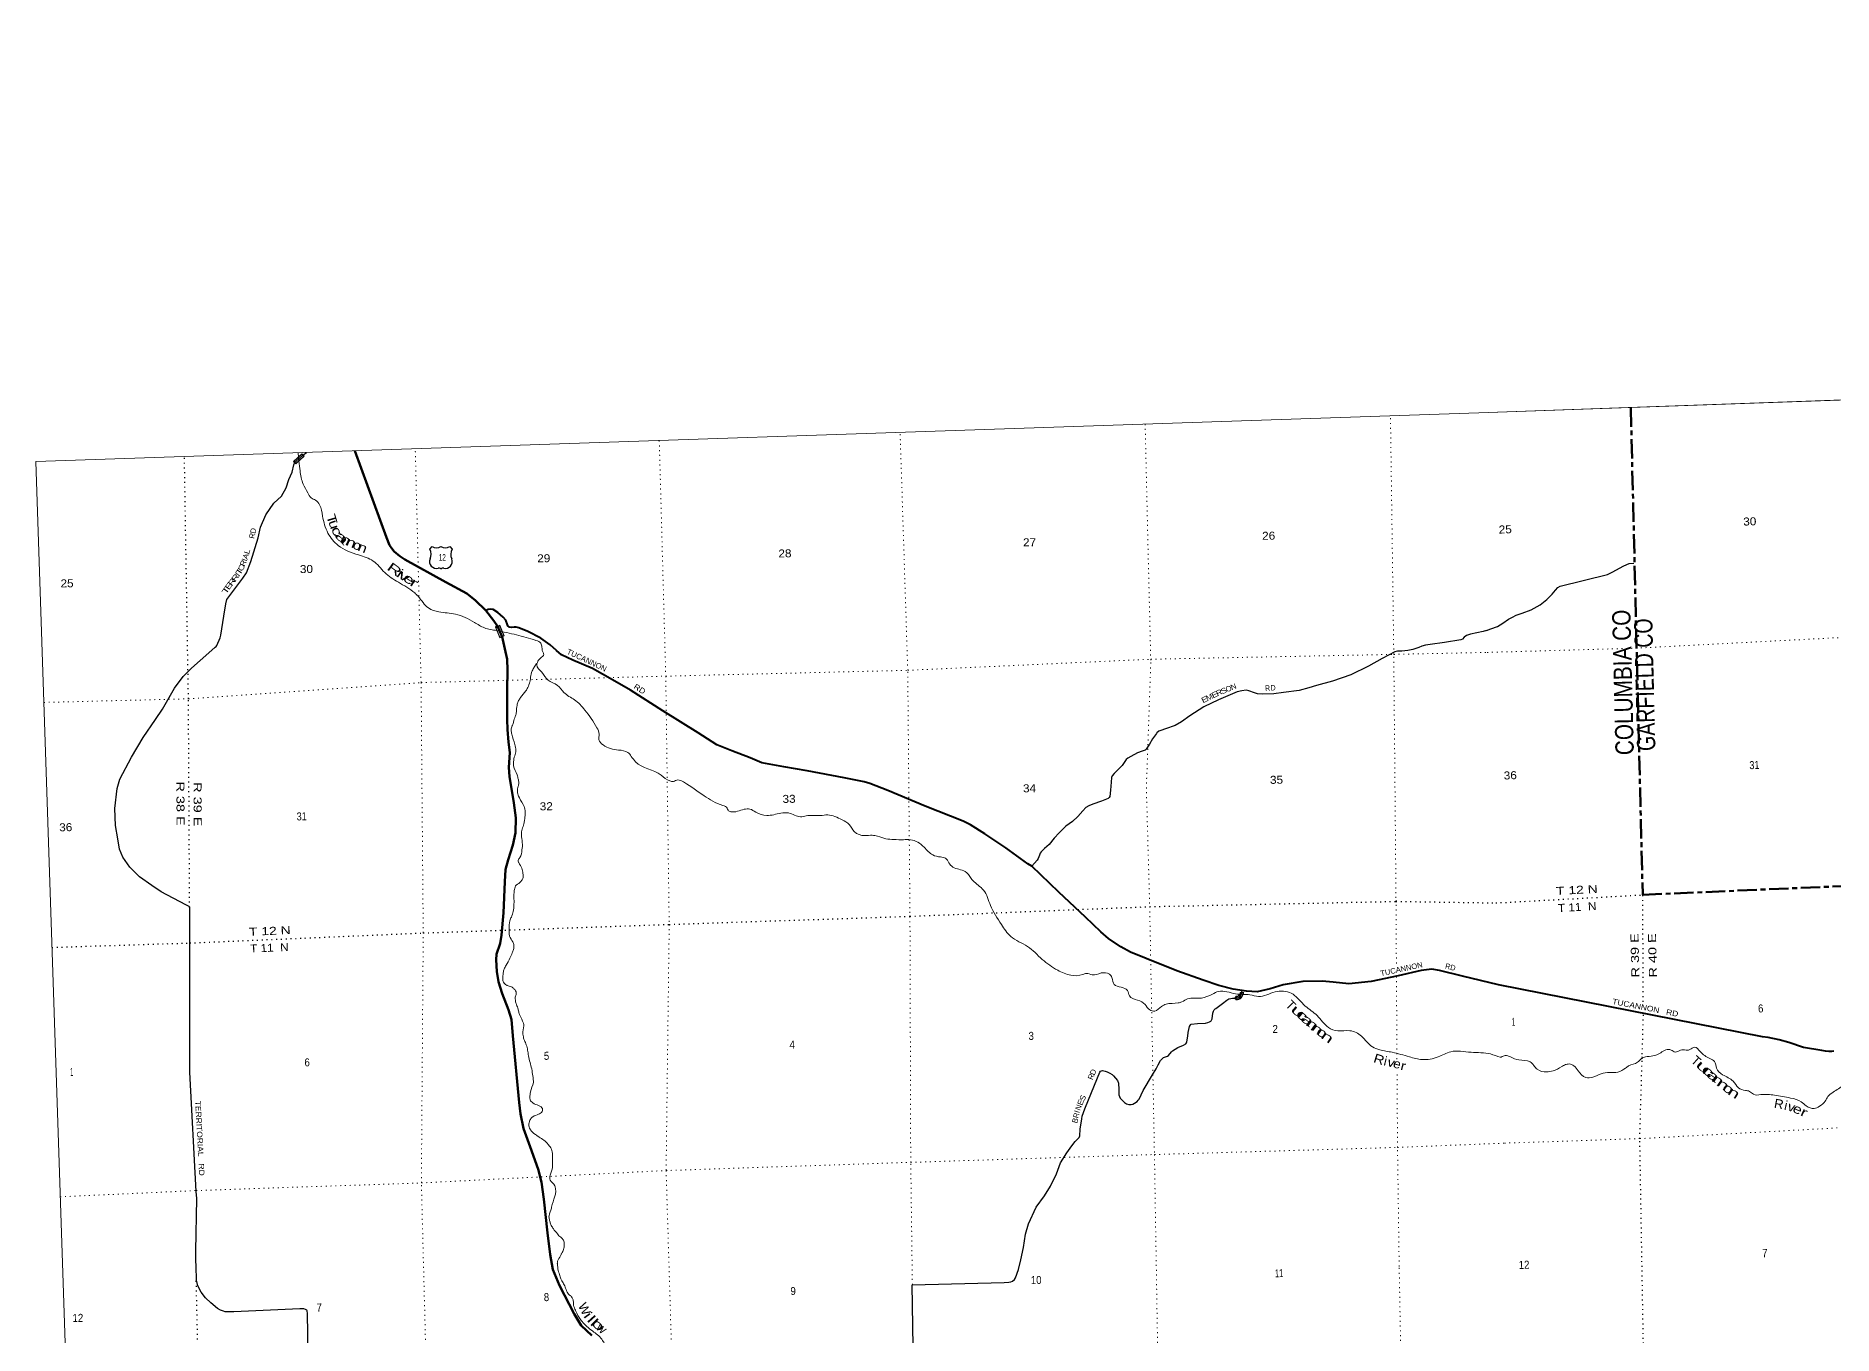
# Model space of a CAD drawing. Header units: feet. Extents: x 757852 to 1040949, y -536576 to -344549.
# Drawn here: x 757852 to 797163, y -372965 to -344549 of the extents above; entities that cross this region are included whole.
import ezdxf
from ezdxf.enums import TextEntityAlignment as Align

# ---------------------------------------------------------------- set-up
doc = ezdxf.new("R2010")
doc.units = ezdxf.units.FT
doc.header["$LTSCALE"] = 70
doc.header["$PDMODE"] = 32
doc.header["$PDSIZE"] = 35
doc.linetypes.add('DOTTED', pattern=[1.5, 0.3, -1.2])
doc.linetypes.add('LONG_DASH_SHORT_DASH', pattern=[9.9, 6, -1.2, 1.5, -1.2])
for name, color, linetype, lineweight in [('11', 7, 'LONG_DASH_SHORT_DASH', 60), ('16', 7, 'Continuous', 25), ('20', 7, 'Continuous', 70), ('26', 7, 'Continuous', 40), ('29', 7, 'Continuous', 25), ('31', 7, 'Continuous', 13), ('39', 7, 'Continuous', 13), ('4', 7, 'Continuous', 13), ('55', 7, 'Continuous', 13), ('57', 7, 'Continuous', 13), ('6', 7, 'DOTTED', 25), ('7', 7, 'DOTTED', 13)]:
    doc.layers.add(name, color=color, linetype=linetype, lineweight=lineweight)
for name, color, linetype in [('12', 7, 'Continuous'), ('27', 7, 'Continuous'), ('30', 7, 'Continuous'), ('41', 7, 'Continuous')]:
    doc.layers.add(name, color=color, linetype=linetype)

msp = doc.modelspace()

# ---------------------------------------------------------------- linework, layer by layer
at = {"layer": '11'}
msp.add_lwpolyline([(792738, -352676.08), (792998.15, -363334.98), (821352.88, -362101.08)], dxfattribs=at)
at = {"layer": '16'}
for p, q in [((766466.95, -355777.99), (766518.26, -355719.23)), ((766710.02, -355713.26), (766709.74, -355713.46)), ((766902.11, -355719.14), (766953.5, -355777.99))]:
    msp.add_line(p, q, dxfattribs=at)
for centre, radius, start, end in [((766609.34, -355561.57), 182.07, 239.97227, 303.45418), ((766811.12, -355562.07), 181.52, 236.33975, 300.08743), ((766811.11, -355561.57), 182.07, 236.54582, 236.59441), ((766613.16, -356043.52), 151.42, 159.09177, 283.81923), ((766273.97, -355888.62), 222.05, 332.97043, 29.75871), ((766807.28, -356043.52), 151.42, 256.18077, 20.90823), ((767146.47, -355888.62), 222.05, 150.24129, 207.02957)]:
    msp.add_arc(centre, radius, start, end, dxfattribs=at)
for centre, major_axis, start_param, end_param in [((766668.5, -356242.34), (-19.56, 51.67), 4.95877769, 6.28318531), ((766751.95, -356242.34), (19.56, 51.67), 0, 1.32637542)]:
    msp.add_ellipse(centre, major_axis=major_axis, ratio=0.929097, start_param=start_param, end_param=end_param, dxfattribs=at)
at = {"layer": '20'}
for points in [[(767693.52, -357114.58), (767687.29, -357106.42), (767468.8, -356897.3), (767277.42, -356745.96), (766821.3, -356498.77), (765923.11, -356004.15), (765812.86, -355931.53), (765691.12, -355827.39), (765634.37, -355759.17), (765582.22, -355684.67), (765519.15, -355521.07), (764826.43, -353623.34)], [(770009.58, -372977.23), (769774.75, -372752.32), (769627.77, -372497.78), (769301.83, -371880.79), (769155.27, -371533.86), (769103.41, -371205.37), (769044.97, -370728.37), (768959.94, -369990.73), (768907.36, -369620.07), (768840.2, -369336.03), (768665.11, -368849), (768519.62, -368447.81), (768449.76, -368123.65), (768423.45, -367879.07), (768285.87, -366423.32), (768251.53, -366062.39), (768187.62, -365850.6), (768053, -365497.43), (767970.27, -365241.78), (767932.22, -365015.48), (767917.75, -364758.65), (767923.63, -364634.02), (768007.95, -364399.59), (768038.96, -364218.29), (768080.73, -363729.52), (768105.16, -363050.24), (768120.59, -362780.84), (768183.17, -362566.86), (768286.11, -362247.75), (768339.72, -361979.7), (768350.1, -361650.13), (768306.34, -361325.52), (768212.08, -360750.72), (768194.56, -360550.18), (768215.05, -360224.46), (768188.98, -359993.94), (768166.16, -359719.17), (768162.39, -359500.32), (768158.91, -358833.57), (768163.82, -358419.75), (768157.72, -358182.86), (768122.76, -358018.77), (768068.1, -357760.62), (768046.78, -357690.6), (767945.04, -357461.34), (767866.05, -357340.33), (767693.52, -357114.58)]]:
    msp.add_lwpolyline(points, dxfattribs=at)
at = {"layer": '26'}
for points in [[(789847.19, -365305.3), (789056.6, -365112.37), (788550.42, -364990.56), (788387.32, -364965.26), (788154.81, -364991.38), (787652.73, -365106.5), (787062.49, -365233.19), (786573.28, -365279.8), (786225.3, -365247.66), (785983.93, -365225.72), (785566.31, -365230.93), (785133.76, -365302.67), (784846.08, -365389.99), (784562.61, -365454.46), (784332.92, -365445.05), (784042.89, -365395.84), (783724.29, -365321.01), (783380.88, -365204.42), (782808.94, -364995.39), (782137.55, -364725.81), (781791.85, -364593.2), (781584.89, -364470.24), (781312.64, -364288.16), (781147.53, -364146.41), (780808.54, -363820.87), (780228.78, -363274.55), (779634.68, -362712.41), (779551.36, -362655.6), (779065.4, -362308.51), (778610.25, -362001.05), (778297.64, -361807.61), (778133.56, -361726.09), (777306.48, -361394.93), (776483.23, -361053.66), (776088.97, -360899.8), (775967.92, -360867.75), (775532.58, -360776.86), (774720.65, -360626.2), (774213.06, -360538.56), (773729.53, -360448.5), (773472.62, -360340.47), (773070.29, -360184.74), (772748.72, -360053.72), (772338.53, -359791.68), (771563.06, -359308.99), (770858.43, -358859.23), (770464.97, -358635.05), (770022.9, -358387.62), (769593.95, -358202.22), (769350.99, -358087.92), (769240.88, -357991.41), (769102.14, -357865.27), (768894.8, -357720.23), (768613.21, -357578.48), (768411.51, -357493.79), (768357.39, -357482.51), (768309.39, -357477.81), (768251.42, -357491.53), (768213.08, -357482.51), (768177.01, -357450.94), (768164.81, -357429.57), (768133, -357331.7), (768075.53, -357260.39), (767953.27, -357158.06), (767853.79, -357095.51), (767795.93, -357090.17), (767746.33, -357096.93), (767713.28, -357107.98), (767693.52, -357114.58)], [(797176.92, -366755.49), (797132.67, -366762.38), (797070.55, -366763.47), (796999.71, -366754.76), (796915.23, -366743.07), (796519.34, -366678.31), (796192.51, -366569.33), (795981.69, -366509.19), (795740.98, -366457.97), (795617.81, -366439.48), (789847.19, -365305.3)]]:
    msp.add_lwpolyline(points, dxfattribs=at)
at = {"layer": '29'}
msp.add_line((763693.43, -353715.49), (763771.3, -353658.48), dxfattribs=at)
for points in [[(763917.92, -380154.25), (763789.78, -372496.24), (763782.65, -372432.09), (763775.5, -372417.22), (763749.59, -372402.57), (763713.54, -372393.56), (763623.35, -372394.68), (762182.49, -372455.73), (762016.72, -372456.26), (761987.7, -372455.52), (761956.15, -372445.38), (761890.81, -372421.72), (761826.55, -372383.12), (761677.34, -372263.17), (761560.31, -372151.99), (761463.76, -372029.11), (761393.54, -371888.67), (761361.36, -371762.87), (761357.92, -371455.71), (761347.77, -371333.37), (761352.27, -371128.43), (761368.52, -369975.3), (761359.93, -369826.82), (761220.46, -367214.23), (761216.79, -367117.89), (761219.67, -363677.37), (761218.74, -363623.15), (761216.02, -363603.26), (761202.09, -363589.3), (761127.15, -363552.43), (760590.13, -363272.5), (760384.87, -363131.44), (760120.51, -362941.18), (759903.99, -362730.02), (759753.66, -362513.7), (759680.34, -362338.22), (759644.34, -362113.9), (759593.03, -361817.53), (759574.58, -361446.29), (759629.26, -361007.5), (759686.06, -360807.69), (759940.75, -360321.26), (760198.51, -359897.04), (760466.84, -359502.76), (760623.57, -359275.1), (760882.76, -358816.72), (761073.13, -358560.36), (761254.79, -358380.48), (761634.54, -358042.52), (761773.66, -357922.18), (761792.81, -357901.9), (761810.83, -357879.37), (761878.42, -357716.03), (761895.01, -357658.42), (761962.12, -357241.52), (762003.61, -356969.66), (762030.13, -356876.81), (762177.17, -356669.41), (762375.57, -356412.91), (762457.89, -356295), (762549.99, -356046.37), (762713.74, -355527.37), (762764, -355297.54), (762879.78, -355024.4), (763056.17, -354772.3), (763220.21, -354618.83), (763327.44, -354432.2), (763384.55, -354250.45), (763454.12, -354092.59), (763489.53, -353933.31), (763505.14, -353891.96), (763525.94, -353863), (763693.43, -353715.49)], [(789580.48, -357552.25), (789675.95, -357517.91), (789821.16, -357465.41), (789937.66, -357393.67), (790061.84, -357309.64), (790152.88, -357260.74), (790227.97, -357216.34), (790361.36, -357172.23), (790562.28, -357100.02), (790756.23, -356995.85), (790901.56, -356879.05), (791014.65, -356759.17), (791088.5, -356672.59), (791138.96, -356610.82), (791192.42, -356583.13), (792228.3, -356329.67), (792345.15, -356269.97), (792493.67, -356193.26), (792588.61, -356140.23), (792705.76, -356090.58), (792801.99, -356081.72)], [(789580.48, -357552.25), (789509.9, -357575.21), (789229.39, -357634.92), (789146.03, -357663.08), (789094.21, -357702.51), (789060.41, -357740.81), (789019.86, -357758.84), (788663.6, -357816.44), (788353.1, -357861.97), (788246.87, -357873.85), (788165.95, -357896.27), (788103.19, -357926.54), (787969.44, -357973.04), (787859.36, -357995.03), (787727, -358005.35), (787635.36, -358005.54), (787574.69, -358024.05), (787302, -358165.33), (787003.63, -358331.17), (786615.29, -358520.65), (786210.03, -358660.21), (785864.26, -358756.56), (785694.44, -358807.7), (785484.58, -358865.56), (785138.97, -358913.53), (784931.69, -358939.44), (784686.11, -358948.45), (784575.88, -358935.97), (784505.44, -358916.62), (784379.69, -358872.97), (784323.36, -358861.71)], [(784323.36, -358861.71), (784227.09, -358870.53), (784129.59, -358899.01), (783716.85, -359070.84), (783396.22, -359227.01), (783092.34, -359423.07), (782911.79, -359550.71), (782770.6, -359631.48), (782563.05, -359707.37), (782461.18, -359739.26), (782417.28, -359758.42), (782372.22, -359792.22), (782359.97, -359809.3), (782277.59, -359923.19), (782209.33, -360040.86), (782137.9, -360148.2), (782111.99, -360172.98), (782050.03, -360195.52), (781945.54, -360232.21), (781800.33, -360313.05), (781737.98, -360344.22), (781697.01, -360377.09), (781608.85, -360505.15), (781524.04, -360594.99), (781437.16, -360680.84), (781395.52, -360731.74), (781378.46, -360770.23), (781372.23, -360874.78), (781359.11, -361045.72), (781341.5, -361188.63), (781331.31, -361209.39), (781307.65, -361230.79), (781270.19, -361246.09), (781162.47, -361288.13), (780970.74, -361349.68), (780881.82, -361386.25), (780819.44, -361426.61), (780748.45, -361502.15), (780640.07, -361622.52), (780523.42, -361728.98), (780382.68, -361835.85), (780236.61, -361982.98), (780124.12, -362097.4), (780018.03, -362233.8), (779915.15, -362323.95), (779840.04, -362393.53), (779818.38, -362424.91), (779801.2, -362470.53), (779774.44, -362537.57), (779774.31, -362541.29), (779754.17, -362576.99), (779635.88, -362712.18)], [(784099.99, -365596.97), (784134.67, -365589.7), (784161.79, -365579.75), (784184.4, -365565.27), (784203.39, -365545.36), (784216.04, -365524.55), (784224.18, -365503.74), (784233.22, -365463.93), (784240.46, -365429.86)], [(783047.05, -366428.74), (783059.23, -366348.77), (783087.09, -366217.74), (783098.26, -366191.75), (783108.13, -366175.29), (783124.37, -366166.89), (783260.65, -366150.47), (783433.16, -366139.46), (783483, -366128.85), (783525.1, -366113.77), (783548.83, -366101.05), (783558.28, -366090.21), (783564.92, -366079.11), (783573.09, -366065.07), (783578.23, -366050.59), (783596.18, -365924.86), (783609.54, -365879.75), (783617.62, -365862.89), (783622.88, -365854.51), (783629.03, -365846.23), (783642.96, -365832.29), (783659.82, -365819.73), (783722.19, -365780.98), (783838.33, -365691.11), (783870.66, -365662.19), (783902.46, -365637.27), (783948.19, -365613.91), (783988.16, -365599.79), (784027.06, -365596.97), (784099.99, -365596.97)], [(780729.79, -368233.05), (780739.08, -368174.38), (780794.6, -368016.76), (781072.13, -367341.14), (781126.19, -367215.69), (781138.72, -367195.29), (781157.74, -367182.12), (781179.77, -367178.61), (781239.66, -367192.37), (781282.72, -367208.96), (781342.06, -367237.71), (781390.34, -367264.05), (781422.74, -367292.91), (781464.94, -367343.04), (781507.37, -367400.1), (781529.94, -367453.74), (781542.37, -367592.11), (781540.28, -367709.5), (781551.98, -367749), (781570.63, -367784.47), (781596.44, -367816.12), (781665.72, -367876.63), (781708.42, -367904.56), (781759.35, -367921.98), (781807.99, -367924.54), (781847.12, -367913.21), (781884.95, -367893.48), (781942.58, -367853.59), (781964.15, -367828.36), (781981.34, -367806.05), (782070.93, -367615.11), (782273.87, -367272.17), (782358.02, -367144.19), (782396.61, -367053.14), (782453.27, -366961.78), (782491.53, -366916.25), (782518.42, -366896.38), (782605.63, -366862.12), (782626.03, -366848.33), (782690.48, -366768.49), (782714.68, -366748.38), (782831.85, -366672.05), (782953.52, -366623.75), (783003.54, -366595.87), (783019.63, -366573.93), (783028.56, -366550.15), (783047.05, -366428.74)], [(777073.42, -375470.16), (777020.29, -371864.51), (779034.65, -371815.03), (779130.98, -371811.35), (779175.15, -371799.4), (779211.73, -371782.58), (779255.61, -371751.86), (779281.9, -371712.34), (779340.98, -371528.55), (779395.64, -371320.74), (779453.23, -371050.61), (779500.44, -370760.58), (779560.77, -370532.58), (779733.25, -370170.09), (779911.68, -369919.96), (780044.53, -369704.77), (780176.51, -369439.38), (780262.7, -369196.88), (780401.5, -368977.57), (780513.33, -368825), (780586.02, -368731.36), (780672.83, -368641.49), (780687.42, -368607.71), (780693.81, -368460.36), (780729.79, -368233.05)]]:
    msp.add_lwpolyline(points, dxfattribs=at)
at = {"layer": '29', "linetype": 'DOTTED', "lineweight": 100}
for centre, radius, start, end in [((784101.89, -365469.31), 129.84, 258.07239, 0.34938), ((784106.55, -365470.59), 126.59, 259.35192, 1.3529)]:
    msp.add_arc(centre, radius, start, end, dxfattribs=at)
at = {"layer": '31'}
for p, q in [((763484.11, -353854.4), (763669.8, -353687.01)), ((763669.8, -353687.01), (763720.02, -353742.71)), ((784098.43, -365634.17), (784102.08, -365559.19)), ((784106.83, -365626.07), (784109.72, -365566.84)), ((784191.72, -365469.08), (784266.72, -365468.03)), ((784199.44, -365476.96), (784258.58, -365476.14))]:
    msp.add_line(p, q, dxfattribs=at)
msp.add_lwpolyline([(763720.02, -353742.71), (763534.32, -353910.1), (763484.11, -353854.4)], dxfattribs=at)
msp.add_lwpolyline([(763495.41, -353854.98), (763669.21, -353698.3), (763708.71, -353742.12), (763534.9, -353898.79)], close=True, dxfattribs=at)
for centre, radius, start, end in [((784101.88, -365469.31), 164.84, 268.87319, 0.34798), ((784101.89, -365469.31), 89.84, 270.1569, 0.3539), ((784101.88, -365469.31), 156.84, 271.80803, 357.50525), ((784101.89, -365469.31), 97.84, 274.5862, 355.51465)]:
    msp.add_arc(centre, radius, start, end, dxfattribs=at)
msp.add_point((784109.72, -365566.84), dxfattribs=at)
at = {"layer": '39'}
msp.add_line((763586.36, -353664.64), (763602.44, -353852.34), dxfattribs=at)
for points in [[(763602.44, -353852.33), (763628.3, -354061.46), (763697.61, -354353.5), (763799.24, -354540.54), (763871.41, -354649.76), (763968.78, -354706.32), (764054.84, -354805.25), (764121.34, -355051.14), (764240.24, -355424.67), (764463.82, -355695.96), (764909.18, -355901.16), (765226.77, -356034.26), (765482.13, -356284.92), (765779.02, -356498.71), (766136.49, -356731.53), (766212.09, -356806.55), (766437.4, -357061.75), (766663.78, -357146.2), (767028.17, -357198.15), (767442.96, -357377.77), (767661.89, -357496.5), (767933.07, -357554.34)], [(767933.06, -357554.34), (768149.68, -357600.55), (768573.2, -357703.69), (768789.23, -357770.25), (768894.73, -357832.7), (768920.35, -357920.63), (768936.1, -358018.77), (768959.22, -358078.63), (768886.29, -358158.22), (768819.66, -358253.76), (768806.54, -358308.22), (768917.76, -358468.98), (769055.22, -358637.32), (769262.08, -358754.26), (769401.33, -358910.52), (769631.01, -359069.23), (769859.85, -359296.25), (770123.55, -359681.33), (770172.18, -359823.09), (770164.26, -359945.74), (770256.54, -360056.62), (770595.87, -360169.26), (770801.62, -360221.94), (770873.38, -360307.06), (770969.85, -360427.91), (771527.12, -360717.54), (771718.09, -360844.79), (771794.55, -360853.51), (771892.44, -360823.7), (772019.72, -360867.69), (772468.78, -361171.24), (772878.1, -361383.09), (772973.43, -361437.68), (772992.36, -361487.56), (773051.14, -361518.68), (773345.43, -361465.39), (773467.83, -361459.26), (773597.56, -361529.32), (773837.76, -361599.48), (774146.17, -361549.97), (774314.78, -361545.05), (774575.29, -361628.92), (774701.46, -361608.66), (775010.6, -361601.31), (775171.04, -361588.49), (775484.17, -361695.56), (775642.6, -361799.27), (775751.71, -361954.04), (775980.13, -362040.47), (776144.65, -362031.6), (776263.55, -362055.66), (776443.2, -362108.79), (776620.22, -362125.82), (776827.15, -362130.27), (776985.79, -362129.54), (777277.8, -362293.2), (777471.54, -362464.59), (777636.96, -362507.93), (777749.91, -362536.1), (777821.95, -362637.29), (777907.89, -362730.2), (778176.61, -362823.97), (778309.77, -362976.32), (778344.67, -363019.9), (778579.29, -363232.76), (778731.67, -363567.55), (778971.79, -363983.16), (779175.16, -364246.77), (779540.42, -364465.41), (779864.59, -364747.01), (780202.05, -364984.2), (780489.11, -365093.72), (780751.94, -365079.14), (780829.85, -365055.7), (780954.88, -365085.67), (781150.94, -365042.12)], [(768802.01, -358278.17), (768751.09, -358353.36), (768708.31, -358434.44), (768690.93, -358474.91), (768669.13, -358607.84), (768656.25, -358676.35), (768610.25, -358803.68), (768567.33, -358876.73), (768453.35, -359021.3), (768410.32, -359088.32), (768381.52, -359165.14), (768370.48, -359223.57), (768356.85, -359364.4), (768338.02, -359437.03), (768312.85, -359491.69), (768274.99, -359624.91), (768267.2, -359639.1), (768248.68, -359729.8), (768262.29, -359819.94), (768326.47, -360047.8), (768348.73, -360173.95), (768343.81, -360238.3), (768324.71, -360294.87), (768298.85, -360425.86), (768300.41, -360516.22), (768378.09, -360711.7), (768391, -360761.69), (768408.38, -360837.71), (768398.59, -360968.43), (768390.94, -360990.66), (768388.93, -361107.18), (768418.6, -361197.05), (768426.97, -361216.99), (768530.65, -361406), (768545.6, -361457.96), (768550.21, -361608.51), (768539.72, -361699.08), (768525.12, -361783.68), (768486.94, -361898.82), (768473.96, -361961.31), (768478.39, -362101.83), (768491.51, -362280.35), (768482.69, -362350.8), (768437.41, -362520.29), (768400.34, -362583.19), (768404.98, -362619.27), (768411.21, -362631.21), (768479.61, -362754.55), (768503.6, -362864.6), (768512.85, -362934.74), (768505.51, -362975.03), (768462.45, -363040.05), (768413.02, -363085.09), (768363.42, -363120.09), (768332.13, -363168.83), (768311.78, -363269.61), (768308.67, -363554.86), (768291.12, -363701.78), (768251, -363820.97), (768216.32, -363905.92), (768203.27, -364080.89), (768203.45, -364090.92), (768200.78, -364169.3), (768214.04, -364239.37), (768282.51, -364366.72), (768305.84, -364438.63), (768299.41, -364531.13), (768270.57, -364605.94), (768220.35, -364721.29), (768134.68, -364877.42), (768095.91, -364958.42), (768073.28, -365043.17), (768066.39, -365109.57), (768061.75, -365189.99), (768078.82, -365247.94), (768142.13, -365309.1), (768156.32, -365316.89), (768251.24, -365347.39), (768308.21, -365390.59), (768345.08, -365432.13), (768356.16, -365492.19), (768337.53, -365576.87), (768338.68, -365643.13), (768353.94, -365713.16), (768393.86, -365814.9), (768411.3, -365894.94), (768434.67, -365968.85), (768513.94, -366140.2), (768523.01, -366200.3), (768501.86, -366371.38), (768504.08, -366383.4), (768526.1, -366495.49), (768567.95, -366593.18), (768602.01, -366705.06), (768620.15, -366825.26), (768687.27, -367107.29), (768736.67, -367409.71)], [(781150.94, -365042.12), (781332.15, -365069.11), (781387.7, -365146.48), (781438.52, -365298.25), (781588.16, -365357.92), (781727.97, -365429.82), (781770.1, -365543.57), (781950.48, -365638.87), (782114.83, -365736.45), (782217.25, -365853.18), (782326.15, -365879.41), (782473.02, -365778.46), (782572.57, -365728.54), (782835.16, -365699.9), (782919.1, -365676.36), (783044.5, -365611.93), (783345.41, -365592.67), (783584.94, -365508.19), (783720.49, -365449.61), (784094.92, -365501.39), (784260.5, -365513.55)], [(784260.5, -365513.55), (784404.58, -365524.15), (784593.95, -365559.04), (784957.72, -365458.36), (785311.69, -365488.39), (785450.11, -365596.47), (785617.75, -365768.3), (785876.4, -365976.73), (786125.87, -366235.52), (786328.02, -366312.37), (786595.04, -366307.75), (786846.13, -366427.94), (787085.11, -366660.81), (787246.87, -366724.29), (787518.94, -366779.84), (787894.2, -366879.8), (788176.38, -366939.2), (788522.8, -366880.99), (788797.98, -366767.78), (789244.03, -366780.16), (789668.4, -366817.01), (789883.2, -366884.96), (789901.91, -366888.5)], [(789901.91, -366888.5), (789989.23, -366849.77), (790104.77, -366882.55), (790289.59, -366947.47), (790533.97, -366986.52), (790693.61, -367152.67), (790894.27, -367209.08), (791038.36, -367186.77), (791226.57, -367092.82), (791307.75, -367050.24), (791387.73, -367035.84), (791493.35, -367072.93), (791585.07, -367184.8), (791754.23, -367332.57), (791908.76, -367324.02), (792087.47, -367248.44), (792273.61, -367220.87), (792456.32, -367213.5), (792624.57, -367124.16), (792691.57, -367077.98), (792882.21, -366998.03), (792974.25, -366914.94), (793057.73, -366882.35), (793221.89, -366859.44), (793392.74, -366790.12), (793503.45, -366726.58), (793622.19, -366731.14), (793711.91, -366774.73), (793827.35, -366735.17), (793945.85, -366731.69), (793976.15, -366736.83), (794083.25, -366687.47), (794133, -366669.93), (794258.39, -366764.73), (794467.84, -366915.34), (794570.26, -366980.67), (794612.83, -367130.15), (794747.61, -367270.89), (794974.9, -367412.94), (795093.61, -367554.15), (795244.12, -367614.05), (795337.21, -367635.44), (795421.5, -367699.28), (795580.52, -367706.68), (795884.38, -367717.86), (796231.95, -367780.01), (796465.57, -367863.6), (796576.73, -367952.78), (796747.32, -368012.09), (796868.43, -367960.3), (796989.78, -367848.22), (797047.22, -367750.07), (797164.96, -367652.16), (797397.67, -367498.63), (797588.67, -367362.39), (797954.47, -367223.04), (798266.73, -367177.71), (798377.14, -367172.46), (798492.26, -367259.52), (798621.44, -367346.17), (798805.75, -367324.68), (798926.13, -367385.46), (798980.58, -367460.23), (799073.26, -367467.56), (799244.69, -367486.65), (799453.97, -367562.91), (799855.75, -367760.13), (800057.52, -367854.7), (800208.66, -368005.01), (800320.12, -368104.23), (800510.98, -368100.64), (800598.53, -368069.94), (800732.56, -368116.25), (800870.79, -368100.14), (800970.63, -368077.11), (801078.54, -368124.19), (801373.4, -368308.47), (801464.48, -368398.24), (801566.97, -368397.25), (801692.43, -368425.72), (801788.54, -368481.18), (801853.68, -368577.75), (801975.06, -368672.66), (802075.71, -368677.75), (802195.99, -368666.18), (802296.58, -368737.59), (802463.68, -368815.09), (802767.79, -368765.97), (802855.46, -368739.28), (802972.95, -368770), (803090.68, -368740.42), (803215.75, -368686.51), (803419.25, -368702.65), (803632.74, -368716.48), (803906.51, -368790.46)], [(768736.67, -367409.71), (768733.21, -367441.91), (768668.45, -367645.88), (768659.52, -367710.3), (768659.25, -367810.73), (768669.77, -367838.67), (768704.49, -367872.21), (768718.82, -367888.03), (768848.28, -367942.03), (768901.07, -367975.26), (768929.83, -368012.92), (768932.12, -368028.95), (768932.32, -368041), (768922.91, -368077.31), (768845.58, -368134.89), (768722.01, -368189.24), (768666.76, -368246.43), (768641.88, -368317.16), (768635.03, -368385.56), (768650.05, -368441.54), (768670.78, -368479.34), (768764.69, -368568.1), (768831.81, -368617.15), (769033.2, -368766.31), (769051.65, -368788.09), (769061.93, -368801.97), (769125.83, -368897.27), (769142.93, -368957.23), (769150.17, -369027.4), (769149.72, -369234.28), (769148.79, -369296.56), (769099.54, -369468.13), (769090.5, -369526.53), (769101.37, -369574.54), (769199.92, -369699.37), (769210.48, -369729.32), (769220.42, -369839.61), (769201.9, -369930.31), (769129.73, -370170.56), (769126.06, -370190.71), (769074.66, -370354.28), (769075.5, -370402.47), (769092.8, -370474.47), (769116.14, -370546.38), (769159.72, -370627.97), (769202.92, -370687.48), (769241.72, -370724.97), (769274.67, -370772.6), (769354.22, -370843.53), (769397.52, -370909.06), (769404.52, -370965.18), (769400.23, -371065.67), (769365.68, -371158.66), (769346.13, -371189.12), (769340.34, -371203.28), (769274.09, -371320.92), (769257, -371377.45), (769257.41, -371401.54), (769278.11, -371553.83), (769312.18, -371665.71), (769345.96, -371761.53), (769393.52, -371841.05), (769437.42, -371940.71), (769485.5, -372050.35), (769522.36, -372091.89), (769569.16, -372127.23), (769594.19, -372181.03), (769604.82, -372214.99), (769612.5, -372311.26), (769654.6, -372423), (769660.9, -372438.96), (769764.54, -372625.97), (769817.91, -372693.33), (770056.41, -372898.09), (770248.39, -373083.56), (770289.96, -373165.19), (770344.03, -373389.2), (770366.26, -373513.34), (770370.55, -373645.83), (770379.31, -373920.83), (770420.58, -374100.88), (770483.72, -374268.5), (770581.47, -374463.64), (770653.44, -374560.81), (770663.72, -374574.69), (770769.26, -374755.64), (770824.82, -374833.01), (770894.91, -374938.24), (770989.93, -374974.76), (771010.28, -374990.48), (771036.77, -375012.11), (771072.07, -375079.79), (771110.08, -375187.59), (771137.12, -375241.35), (771159.86, -375279.12), (771268.87, -375544.36), (771298.22, -375616.15)]]:
    msp.add_spline(points, degree=3, dxfattribs=at)
at = {"layer": '4'}
for points in [[(757851.71, -353854.74), (789416.66, -352790.58), (820980.12, -351683.01), (852542.04, -350532.02), (884102.33, -349337.62), (915660.96, -348099.8), (947217.84, -346818.58), (978772.94, -345493.96), (1000559.5, -344549.37)], [(1039242.56, -525836.22), (1018370.82, -526769.91), (986566.33, -528148.83), (954759.98, -529484.01), (922951.82, -530775.43), (891141.91, -532023.1), (859330.32, -533227.02), (827517.11, -534387.17), (795702.32, -535503.56), (763886.04, -536576.2), (757851.71, -353854.74), (789416.66, -352790.58), (820980.12, -351683.01), (852542.04, -350532.02), (884102.33, -349337.62), (915660.96, -348099.8), (947217.84, -346818.58), (978772.94, -345493.96), (1000559.5, -344549.37)], [(1039242.56, -525836.22), (1018370.82, -526769.91), (986566.33, -528148.83), (954759.98, -529484.01), (922951.82, -530775.43), (891141.91, -532023.1), (859330.32, -533227.02), (827517.11, -534387.17), (795702.32, -535503.56), (763886.04, -536576.2), (757851.71, -353854.74)]]:
    msp.add_lwpolyline(points, dxfattribs=at)
at = {"layer": '55'}
msp.add_point((767923.78, -357471.19), dxfattribs=at)
at = {"layer": '57'}
for p, q in [((767900.76, -357480.95), (767997.42, -357439.95)), ((767900.76, -357480.95), (767998.4, -357711.1)), ((767997.42, -357439.95), (768095.06, -357670.09)), ((768095.06, -357670.09), (767998.4, -357711.1))]:
    msp.add_line(p, q, dxfattribs=at)
msp.add_lwpolyline([(767993.17, -357450.43), (767911.24, -357485.19), (768002.64, -357700.61), (768084.57, -357665.85)], close=True, dxfattribs=at)
at = {"layer": '6'}
for p, q in [((789785.52, -363512.58), (792999.76, -363336.95)), ((793011.83, -365675.75), (793000.23, -363339.48))]:
    msp.add_line(p, q, dxfattribs=at)
for points in [[(761213.54, -363611.17), (761187.99, -359048.44), (761099.45, -353747.25)], [(758202.79, -364485.46), (761217.89, -364388.39), (766323.08, -364169.61), (771703.95, -363982.23), (776968.51, -363804.89), (782214.41, -363593.72), (787600.54, -363478.55), (789785.52, -363512.58)], [(792985.9, -366925.03), (793013.35, -365982.53), (793012.9, -365891.45)], [(793100.48, -376651.26), (793028.56, -373991.49), (792935.11, -368668.54), (792987.21, -366879.69)], [(761776.98, -397278.9), (761767.14, -396682.79), (761656.15, -391298.05), (761571.28, -385914.87), (761582.8, -383323.77), (761493.1, -380569.72), (761437.94, -375161.92), (761357.55, -371774.59)]]:
    msp.add_lwpolyline(points, dxfattribs=at)
at = {"layer": '7'}
msp.add_line((787623.44, -366927.93), (787612.49, -365124.12), dxfattribs=at)
for points in [[(787610.74, -364835.45), (787602.05, -363404.21), (787553.51, -358076.63), (787480.58, -352857.1)], [(771486.52, -353400.39), (771628.33, -358552.69), (771703.95, -363982.23), (771636.19, -369366.04), (771798.83, -374717.76), (771892.11, -380239.38), (772007.92, -385670.24), (772123.66, -390980.58), (772261.27, -396394.99), (772378.17, -399127.67)], [(777023.35, -371864.47), (776987.08, -369187.21), (776970.02, -363730.55), (776921.86, -358425.06), (776754.95, -353222.66)], [(782114.17, -353040.63), (782238.01, -358256.87), (782141.33, -360988.02), (782214.41, -363593.72), (782318.04, -369016.75), (782408.16, -374472.15), (782521.3, -379864.89), (782599.71, -383966.15)], [(766533.43, -380292.8), (766532.63, -380269.74), (766420.84, -374955.31), (766282.88, -369637.31), (766323.08, -364169.61), (766276.78, -358693.37), (766149.21, -353579.21)], [(789597, -358032.7), (792850.37, -357941.28), (797894.3, -357678.77), (803236.82, -357522.05), (808705.41, -357277.23), (813990.33, -357144.31), (819297.25, -356870.06), (821162.8, -356788.62)], [(758025.83, -359127.19), (761187.99, -359048.44), (766276.78, -358693.37), (771628.33, -358552.69), (776921.86, -358425.06), (782239.52, -358182.53), (787553.51, -358076.63), (789597, -358032.7)], [(787762.56, -375588.32), (787722.12, -374247.76), (787672.05, -371462.91), (787635.18, -368860.59), (787625.22, -367220.88)], [(821545.07, -367472.64), (814276.5, -367701.42), (808958.58, -367849.95), (803534.05, -368160.68), (798199.5, -368383.49), (792935.11, -368668.54), (789966.31, -368767.65)], [(758382.94, -369940.57), (761357.54, -369804.77), (766282.88, -369637.31), (771636.19, -369366.04), (776987.08, -369187.21), (782318.04, -369016.75), (787635.18, -368860.59), (789966.31, -368767.65)]]:
    msp.add_lwpolyline(points, dxfattribs=at)

# ---------------------------------------------------------------- texts
at = {"layer": '12'}
for s, width, p in [('COLUMBIA CO', 0.85, (792804.92, -360275.85)), ('GARFIELD CO', 0.8, (793277.77, -360185.16))]:
    msp.add_text(s, height=400, rotation=91.383, dxfattribs=dict(at, width=width)).set_placement(p)
at = {"layer": '16', "width": 0.6}
msp.add_text('12', height=140, dxfattribs=at).set_placement((766739.92, -356023.77), align=Align.CENTER)
at = {"layer": '27'}
for rotation, p in [(334.805, (769451.28, -358057.74)), (12.114, (787274.64, -365116.06))]:
    msp.add_text('TUCANNON', height=120, rotation=rotation, dxfattribs=at).set_placement(p)
for s, rotation, width, p in [('RD', 327.45, 1.15, (770914.77, -358812.15)), ('RD', 346.469, 0.95, (788668.46, -364946.97)), ('TUCANNON   RD', 348.881, 1.15, (792325.59, -365721.07))]:
    msp.add_text(s, height=120, rotation=rotation, dxfattribs=dict(at, width=width)).set_placement(p)
at = {"layer": '30'}
for s, rotation, width, p in [('D', 77.665, 0.85, (762662.82, -355385.76)), ('R', 77.665, 0.85, (762638.6, -355496.54)), ('O', 57.579, 1.25, (762399.14, -356206.98)), ('R', 67.174, 1.1, (762440.7, -356103.58)), ('A', 69.674, 1.15, (762498.68, -355952.28)), ('L', 72.489, 1.2, (762526.4, -355843.85)), ('E', 54.665, 1.5, (762118.19, -356614.29)), ('R', 52.278, 1.45, (762186.35, -356528.7)), ('R', 52.278, 1.45, (762258.46, -356433.56)), ('T', 55.579, 1.65, (762351.29, -356296.49)), ('I', 52.278, 1.15, (762310.43, -356362.48)), ('T', 54.665, 1.7, (762051.78, -356707.95)), ('E', 25.969, 1.25, (783660.55, -359010.53)), ('R', 25.103, 1.15, (783758.56, -358965.51)), ('S', 23.603, 1.2, (783858.97, -358924.63)), ('N', 22.603, 1.05, (784069.34, -358837.44)), ('R', 5.125, 0.75, (784798.27, -358873.69)), ('D', 7.125, 0.75, (784921.41, -358863.51)), ('E', 25.969, 1.25, (783440.01, -359116.7)), ('M', 25.969, 1.1, (783543.65, -359066.22)), ('D', 66.687, 1.1, (781030.09, -367236.77)), ('R', 67.668, 1.05, (780986.83, -367337.78)), ('E', 67.668, 1.15, (780758.41, -367896.93)), ('S', 67.668, 1.15, (780804.79, -367802.73)), ('R', 74.096, 0.95, (780665.19, -368176.9)), ('I', 72.096, 0.9, (780680.51, -368096.36))]:
    msp.add_text(s, height=120, rotation=rotation, dxfattribs=dict(at, width=width)).set_placement(p, align=Align.CENTER)
for s, rotation, p in [('I', 69.674, (762468.56, -356029)), ('O', 22.603, (783962.92, -358881.74)), ('N', 69.668, (780710.49, -368006.9)), ('B', 76.005, (780641.51, -368287.67))]:
    msp.add_text(s, height=120, rotation=rotation, dxfattribs=at).set_placement(p, align=Align.CENTER)
at = {"layer": '30', "width": 1.15}
msp.add_text('TERRITORIAL   RD', height=120, rotation=273.056, dxfattribs=at).set_placement((761334.23, -367844.61))
at = {"layer": '41'}
for s, rotation, width, p in [('T', 286.73, 1.35, (764229.17, -355147.05)), ('u', 288.58, 1.3, (764276.53, -355266.31)), ('c', 294.644, 1.5, (764343.69, -355422.2)), ('a', 316.541, 2.05, (764475.54, -355592.3)), ('n', 334.243, 1.45, (764582.53, -355657.77)), ('n', 337.243, 1.4, (764710.83, -355720.09)), ('o', 339.288, 1.2, (764844.37, -355782.27)), ('n', 339.288, 1.3, (764964.61, -355833.95)), ('R', 323.717, 1.6, (765636.88, -356299.28)), ('i', 324.768, 1.5, (765757.75, -356384.64)), ('v', 324.768, 1.75, (765850.01, -356444.8)), ('e', 327.772, 1.55, (765958.01, -356510.91)), ('r', 327.772, 1.75, (766075.39, -356592.65)), ('u', 319.327, 2, (785391.96, -365962.94)), ('c', 323.319, 1.9, (785494.39, -366053.33)), ('a', 321.935, 1.85, (785603.21, -366152.4)), ('n', 322.73, 1.85, (785711.79, -366247.92)), ('n', 323.708, 1.8, (785816.95, -366346.06)), ('o', 329.45, 1.5, (785934.28, -366433)), ('n', 325.605, 1.75, (786045.44, -366527.13)), ('R', 342.048, 1.2, (787201.94, -367027.67)), ('v', 344.534, 1.15, (787470.73, -367097.8)), ('e', 344.116, 1.1, (787600.75, -367127.51)), ('r', 345.546, 1.2, (787738.5, -367171.73)), ('u', 317.624, 2.1, (794254, -367177.49)), ('c', 320.315, 2.05, (794369.7, -367271.39)), ('a', 322.109, 1.85, (794480.33, -367372.27)), ('n', 324.575, 1.75, (794586.05, -367464.73)), ('n', 325.154, 1.75, (794699.57, -367562.92)), ('o', 328.639, 1.5, (794817.95, -367656.44)), ('n', 327.773, 1.65, (794943.38, -367748.91)), ('R', 349.593, 1.05, (795960.38, -368007.26)), ('v', 343.493, 1.15, (796225.16, -368069.9)), ('e', 337.136, 1.3, (796349.59, -368116.15)), ('r', 335.024, 1.5, (796490.21, -368180.22)), ('W', 296.323, 1.05, (769761.6, -372437.41)), ('i', 305.651, 1.5, (769846.03, -372588.1)), ('l', 311.784, 1.7, (769926.36, -372682.78)), ('l', 314.915, 1.85, (769998.61, -372758.25)), ('o', 318.915, 1.85, (770084.12, -372813.45))]:
    msp.add_text(s, height=200, rotation=rotation, dxfattribs=dict(at, width=width)).set_placement(p, align=Align.CENTER)
for s, rotation, p in [('T', 314.391, (785228.6, -365815.75)), ('i', 346.648, (787349.73, -367070.07)), ('T', 318.255, (794099.36, -367037.72)), ('i', 346.939, (796110.29, -368038.59)), ('w', 317.63, (770162.38, -372888.24))]:
    msp.add_text(s, height=200, rotation=rotation, dxfattribs=at).set_placement(p, align=Align.CENTER)
at = {"layer": '6'}
for s, rotation, width, p in [('R 38 E', 270.321, 1.35, (760923.11, -360857.27)), ('R 39 E', 270.321, 1.35, (761298.21, -360873.21)), ('T 12 N', 3.128, 1.3, (791107.25, -363340.21)), ('T 11  N', 3.128, 1.1, (791148.44, -363713.02)), ('T 12 N', 2.454, 1.3, (762514.76, -364232.72)), ('T 11  N', 2.454, 1.1, (762539.5, -364599.92)), ('R 39 E', 91.383, 1.35, (792926.76, -365140.84)), ('R 40 E', 91.383, 1.35, (793312.23, -365142.07))]:
    msp.add_text(s, height=175, rotation=rotation, dxfattribs=dict(at, width=width)).set_placement(p)
at = {"layer": '7'}
for s, rotation, width, p in [('25', 1.68, 1.1, (789851.33, -355434.17)), ('30', 1.68, 1.1, (795200.21, -355259.75)), ('27', 0.99, 1.1, (779445.63, -355714.22)), ('26', 0.99, 1.1, (784675.01, -355571.09)), ('30', 0.99, 1.1, (763626.75, -356298.9)), ('29', 0.99, 1.1, (768818.03, -356064.58)), ('28', 0.99, 1.1, (774093.84, -355957.34)), ('25', 0.99, 1.1, (758390.64, -356612.33)), ('31', 1.68, 0.85, (795334, -360587.54)), ('35', 0.99, 1.1, (784847.08, -360909.12)), ('36', 1.68, 1.1, (789961.34, -360813.47)), ('33', 0.99, 1.1, (774184.49, -361326.37)), ('34', 0.99, 1.1, (779444.1, -361094.88)), ('31', 0.99, 0.85, (763555.43, -361708.89)), ('32', 0.99, 1.1, (768873.47, -361488.45)), ('36', 0.99, 1.1, (758362.21, -361947.26)), ('6', 1.68, 0.9, (795523.91, -365909.66)), ('3', 0.99, 0.9, (779565.65, -366509.57)), ('2', 0.99, 0.9, (784902.97, -366359.09)), ('1', 1.68, 0.45, (790139.08, -366200.26)), ('5', 0.99, 0.9, (768963.63, -366945.85)), ('4', 0.99, 0.9, (774337.47, -366700.34)), ('1', 0.99, 0.45, (758599.17, -367299.7)), ('6', 0.99, 0.9, (763726.59, -367088.58)), ('7', 1.68, 0.9, (795613.84, -371263.52)), ('12', 1.68, 0.9, (790288.7, -371519.55)), ('10', 0.99, 0.9, (779615.66, -371851.18)), ('11', 0.99, 0.65, (784954.98, -371700.67)), ('8', 0.99, 0.9, (768962.34, -372224.08)), ('9', 0.99, 0.9, (774358.19, -372090.66)), ('12', 0.99, 0.9, (758653.85, -372679.39)), ('7', 0.99, 0.9, (763991.12, -372451.08))]:
    msp.add_text(s, height=175, rotation=rotation, dxfattribs=dict(at, width=width)).set_placement(p)

doc.saveas('drawing.dxf')
